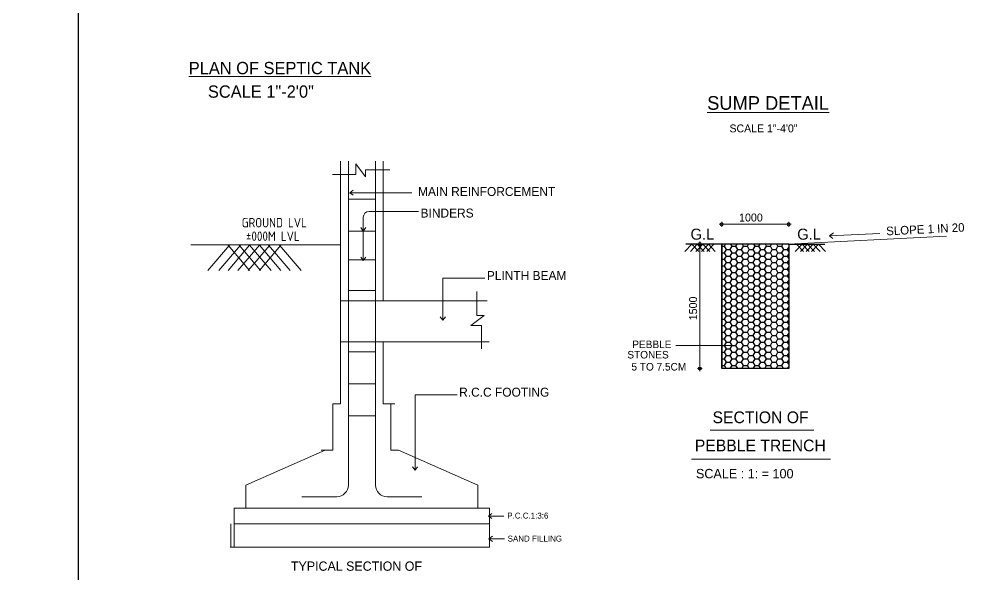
# Model space of a CAD drawing. Header units: metres. Extents: x -892 to 936, y 804 to 869.
# Drawn here: x 894.15 to 917.61, y 821.3 to 835.06 of the extents above; entities that cross this region are included whole.
import ezdxf
from ezdxf.enums import TextEntityAlignment as Align

# ---------------------------------------------------------------- set-up
doc = ezdxf.new("R2010")
doc.units = ezdxf.units.M
doc.header["$MEASUREMENT"] = 0
doc.header["$PDMODE"] = 2
doc.header["$PDSIZE"] = 50
doc.linetypes.add('DASHED', pattern=[19.05, 12.7, -6.35])
doc.linetypes.add('DOT2', pattern=[3.175, 0, -3.175])
doc.layers.get('0').update_dxf_attribs({"lineweight": 0})
doc.layers.get('Defpoints').update_dxf_attribs({"lineweight": 0})
for name, color, linetype in [('BLK_1_FLOOR', 63, 'Continuous'), ('HATCH', 15, 'Continuous'), ('RWH', 4, 'Continuous'), ('WIN', 252, 'Continuous')]:
    doc.layers.add(name, color=color, linetype=linetype)
for name, color, linetype, lineweight in [('DIM', 3, 'Continuous', 0), ('TEXT', 7, 'Continuous', 0), ('TEXT1', 7, 'Continuous', 0), ('TITLE', 222, 'Continuous', 0), ('wall', 7, 'Continuous', 0)]:
    doc.layers.add(name, color=color, linetype=linetype, lineweight=lineweight)
doc.styles.add('dim', font='dim')
doc.styles.add('dm', font='dm')
doc.styles.add('format1', font='format1')
doc.styles.add('t', font='t')
doc.styles.add('t1', font='t1')
doc.styles.add('uatext', font='uatext')

# ---------------------------------------------------------------- blocks, each defined once
blk = doc.blocks.new('*X383')
at = {"color": 0}
for p, q in [((1983.73, 5285.46), (1985.94, 5285.46)), ((1985.94, 5285.46), (1986.87, 5287.08)), ((1987.5, 5282.75), (1985.94, 5285.46)), ((1985.94, 5280.05), (1987.5, 5282.75)), ((1987.5, 5282.75), (1990.62, 5282.75)), ((1992.19, 5280.05), (1990.62, 5282.75)), ((1990.62, 5282.75), (1992.19, 5285.46)), ((1992.19, 5285.46), (1991.25, 5287.08)), ((1992.19, 5285.46), (1995.31, 5285.46)), ((1995.31, 5285.46), (1996.25, 5287.08)), ((1996.87, 5282.75), (1995.31, 5285.46)), ((1995.31, 5280.05), (1996.87, 5282.75)), ((1996.87, 5282.75), (2000, 5282.75)), ((2000, 5282.75), (2001.56, 5285.46)), ((2001.56, 5280.05), (2000, 5282.75)), ((2001.56, 5285.46), (2000.63, 5287.08)), ((2001.56, 5285.46), (2004.69, 5285.46)), ((2004.69, 5285.46), (2005.62, 5287.08)), ((2006.25, 5282.75), (2004.69, 5285.46)), ((2004.69, 5280.05), (2006.25, 5282.75)), ((2006.25, 5282.75), (2009.37, 5282.75)), ((2010.94, 5280.05), (2009.37, 5282.75)), ((2009.37, 5282.75), (2010.94, 5285.46)), ((2010.94, 5285.46), (2010, 5287.08)), ((2010.94, 5285.46), (2014.06, 5285.46)), ((2014.06, 5285.46), (2015, 5287.08)), ((2015.62, 5282.75), (2014.06, 5285.46)), ((2014.06, 5280.05), (2015.62, 5282.75)), ((2015.62, 5282.75), (2018.75, 5282.75)), ((2018.75, 5282.75), (2020.31, 5285.46)), ((2020.31, 5280.05), (2018.75, 5282.75)), ((2020.31, 5285.46), (2019.38, 5287.08)), ((2020.31, 5285.46), (2023.44, 5285.46)), ((2023.44, 5285.46), (2024.37, 5287.08)), ((2025, 5282.75), (2023.44, 5285.46)), ((2023.44, 5280.05), (2025, 5282.75)), ((2025, 5282.75), (2028.12, 5282.75)), ((2029.69, 5280.05), (2028.12, 5282.75)), ((2028.12, 5282.75), (2029.69, 5285.46)), ((2029.69, 5285.46), (2028.75, 5287.08)), ((2029.69, 5285.46), (2032.81, 5285.46)), ((2032.81, 5285.46), (2033.75, 5287.08)), ((2034.37, 5282.75), (2032.81, 5285.46)), ((2032.81, 5280.05), (2034.37, 5282.75)), ((2034.37, 5282.75), (2037.5, 5282.75)), ((2037.5, 5282.75), (2038.46, 5284.41)), ((2038.46, 5281.1), (2037.5, 5282.75)), ((2038.46, 5286.51), (2038.13, 5287.08)), ((1983.73, 5280.05), (1985.94, 5280.05)), ((1983.73, 5274.64), (1985.94, 5274.64)), ((1987.5, 5277.34), (1985.94, 5280.05)), ((1985.94, 5274.64), (1987.5, 5277.34)), ((1987.5, 5271.93), (1985.94, 5274.64)), ((1987.5, 5277.34), (1990.62, 5277.34)), ((1992.19, 5274.64), (1990.62, 5277.34)), ((1990.62, 5277.34), (1992.19, 5280.05)), ((1990.62, 5271.93), (1992.19, 5274.64)), ((1992.19, 5280.05), (1995.31, 5280.05)), ((1992.19, 5274.64), (1995.31, 5274.64)), ((1996.87, 5277.34), (1995.31, 5280.05)), ((1995.31, 5274.64), (1996.87, 5277.34)), ((1996.87, 5271.93), (1995.31, 5274.64)), ((1996.87, 5277.34), (2000, 5277.34)), ((2000, 5277.34), (2001.56, 5280.05)), ((2001.56, 5274.64), (2000, 5277.34)), ((2000, 5271.93), (2001.56, 5274.64)), ((2001.56, 5280.05), (2004.69, 5280.05)), ((2001.56, 5274.64), (2004.69, 5274.64)), ((2006.25, 5277.34), (2004.69, 5280.05)), ((2004.69, 5274.64), (2006.25, 5277.34)), ((2006.25, 5271.93), (2004.69, 5274.64)), ((2006.25, 5277.34), (2009.37, 5277.34)), ((2010.94, 5274.64), (2009.37, 5277.34)), ((2009.37, 5277.34), (2010.94, 5280.05)), ((2009.37, 5271.93), (2010.94, 5274.64)), ((2010.94, 5280.05), (2014.06, 5280.05)), ((2010.94, 5274.64), (2014.06, 5274.64)), ((2015.62, 5277.34), (2014.06, 5280.05)), ((2014.06, 5274.64), (2015.62, 5277.34)), ((2015.62, 5271.93), (2014.06, 5274.64)), ((2015.62, 5277.34), (2018.75, 5277.34)), ((2018.75, 5277.34), (2020.31, 5280.05)), ((2020.31, 5274.64), (2018.75, 5277.34)), ((2018.75, 5271.93), (2020.31, 5274.64)), ((2020.31, 5280.05), (2023.44, 5280.05)), ((2020.31, 5274.64), (2023.44, 5274.64)), ((2025, 5277.34), (2023.44, 5280.05)), ((2023.44, 5274.64), (2025, 5277.34)), ((2025, 5271.93), (2023.44, 5274.64)), ((2025, 5277.34), (2028.12, 5277.34)), ((2029.69, 5274.64), (2028.12, 5277.34)), ((2028.12, 5277.34), (2029.69, 5280.05)), ((2028.12, 5271.93), (2029.69, 5274.64)), ((2029.69, 5280.05), (2032.81, 5280.05)), ((2029.69, 5274.64), (2032.81, 5274.64)), ((2034.37, 5277.34), (2032.81, 5280.05)), ((2032.81, 5274.64), (2034.37, 5277.34)), ((2034.37, 5271.93), (2032.81, 5274.64)), ((2034.37, 5277.34), (2037.5, 5277.34)), ((2037.5, 5277.34), (2038.46, 5279)), ((2038.46, 5275.68), (2037.5, 5277.34)), ((2037.5, 5271.93), (2038.46, 5273.59)), ((1983.73, 5269.22), (1985.94, 5269.22)), ((1985.94, 5269.22), (1987.5, 5271.93)), ((1987.5, 5266.52), (1985.94, 5269.22)), ((1985.94, 5263.81), (1987.5, 5266.52)), ((1987.5, 5271.93), (1990.62, 5271.93)), ((1987.5, 5266.52), (1990.62, 5266.52)), ((1992.19, 5269.22), (1990.62, 5271.93)), ((1992.19, 5263.81), (1990.62, 5266.52)), ((1990.62, 5266.52), (1992.19, 5269.22)), ((1992.19, 5269.22), (1995.31, 5269.22)), ((1995.31, 5269.22), (1996.87, 5271.93)), ((1996.87, 5266.52), (1995.31, 5269.22)), ((1995.31, 5263.81), (1996.87, 5266.52)), ((1996.87, 5271.93), (2000, 5271.93)), ((1996.87, 5266.52), (2000, 5266.52)), ((2001.56, 5269.22), (2000, 5271.93)), ((2000, 5266.52), (2001.56, 5269.22)), ((2001.56, 5263.81), (2000, 5266.52)), ((2001.56, 5269.22), (2004.69, 5269.22)), ((2004.69, 5269.22), (2006.25, 5271.93)), ((2006.25, 5266.52), (2004.69, 5269.22)), ((2004.69, 5263.81), (2006.25, 5266.52)), ((2006.25, 5271.93), (2009.37, 5271.93)), ((2006.25, 5266.52), (2009.37, 5266.52)), ((2010.94, 5269.22), (2009.37, 5271.93)), ((2010.94, 5263.81), (2009.37, 5266.52)), ((2009.37, 5266.52), (2010.94, 5269.22)), ((2010.94, 5269.22), (2014.06, 5269.22)), ((2014.06, 5269.22), (2015.62, 5271.93)), ((2015.62, 5266.52), (2014.06, 5269.22)), ((2014.06, 5263.81), (2015.62, 5266.52)), ((2015.62, 5271.93), (2018.75, 5271.93)), ((2015.62, 5266.52), (2018.75, 5266.52)), ((2020.31, 5269.22), (2018.75, 5271.93)), ((2018.75, 5266.52), (2020.31, 5269.22)), ((2020.31, 5263.81), (2018.75, 5266.52)), ((2020.31, 5269.22), (2023.44, 5269.22)), ((2023.44, 5269.22), (2025, 5271.93)), ((2025, 5266.52), (2023.44, 5269.22)), ((2023.44, 5263.81), (2025, 5266.52)), ((2025, 5271.93), (2028.12, 5271.93)), ((2025, 5266.52), (2028.12, 5266.52)), ((2029.69, 5269.22), (2028.12, 5271.93)), ((2029.69, 5263.81), (2028.12, 5266.52)), ((2028.12, 5266.52), (2029.69, 5269.22)), ((2029.69, 5269.22), (2032.81, 5269.22)), ((2032.81, 5269.22), (2034.37, 5271.93)), ((2034.37, 5266.52), (2032.81, 5269.22)), ((2032.81, 5263.81), (2034.37, 5266.52)), ((2034.37, 5271.93), (2037.5, 5271.93)), ((2034.37, 5266.52), (2037.5, 5266.52)), ((2038.46, 5270.27), (2037.5, 5271.93)), ((2037.5, 5266.52), (2038.46, 5268.18)), ((2038.46, 5264.86), (2037.5, 5266.52)), ((1983.73, 5263.81), (1985.94, 5263.81)), ((1983.73, 5258.4), (1985.94, 5258.4)), ((1987.5, 5261.1), (1985.94, 5263.81)), ((1985.94, 5258.4), (1987.5, 5261.1)), ((1987.5, 5255.69), (1985.94, 5258.4)), ((1987.5, 5261.1), (1990.62, 5261.1)), ((1992.19, 5258.4), (1990.62, 5261.1)), ((1990.62, 5261.1), (1992.19, 5263.81)), ((1990.62, 5255.69), (1992.19, 5258.4)), ((1992.19, 5263.81), (1995.31, 5263.81)), ((1992.19, 5258.4), (1995.31, 5258.4)), ((1996.87, 5261.1), (1995.31, 5263.81)), ((1995.31, 5258.4), (1996.87, 5261.1)), ((1996.87, 5255.69), (1995.31, 5258.4)), ((1996.87, 5261.1), (2000, 5261.1)), ((2000, 5261.1), (2001.56, 5263.81)), ((2001.56, 5258.4), (2000, 5261.1)), ((2000, 5255.69), (2001.56, 5258.4)), ((2001.56, 5263.81), (2004.69, 5263.81)), ((2001.56, 5258.4), (2004.69, 5258.4)), ((2006.25, 5261.1), (2004.69, 5263.81)), ((2004.69, 5258.4), (2006.25, 5261.1)), ((2006.25, 5255.69), (2004.69, 5258.4)), ((2006.25, 5261.1), (2009.37, 5261.1)), ((2010.94, 5258.4), (2009.37, 5261.1)), ((2009.37, 5261.1), (2010.94, 5263.81)), ((2009.37, 5255.69), (2010.94, 5258.4)), ((2010.94, 5263.81), (2014.06, 5263.81)), ((2010.94, 5258.4), (2014.06, 5258.4)), ((2015.62, 5261.1), (2014.06, 5263.81)), ((2014.06, 5258.4), (2015.62, 5261.1)), ((2015.62, 5255.69), (2014.06, 5258.4)), ((2015.62, 5261.1), (2018.75, 5261.1)), ((2018.75, 5261.1), (2020.31, 5263.81)), ((2020.31, 5258.4), (2018.75, 5261.1)), ((2018.75, 5255.69), (2020.31, 5258.4)), ((2020.31, 5263.81), (2023.44, 5263.81)), ((2020.31, 5258.4), (2023.44, 5258.4)), ((2025, 5261.1), (2023.44, 5263.81)), ((2023.44, 5258.4), (2025, 5261.1)), ((2025, 5255.69), (2023.44, 5258.4)), ((2025, 5261.1), (2028.12, 5261.1)), ((2029.69, 5258.4), (2028.12, 5261.1)), ((2028.12, 5261.1), (2029.69, 5263.81)), ((2028.12, 5255.69), (2029.69, 5258.4)), ((2029.69, 5263.81), (2032.81, 5263.81)), ((2029.69, 5258.4), (2032.81, 5258.4)), ((2034.37, 5261.1), (2032.81, 5263.81)), ((2032.81, 5258.4), (2034.37, 5261.1)), ((2034.37, 5255.69), (2032.81, 5258.4)), ((2034.37, 5261.1), (2037.5, 5261.1)), ((2037.5, 5261.1), (2038.46, 5262.76)), ((2038.46, 5259.45), (2037.5, 5261.1)), ((1983.73, 5252.99), (1985.94, 5252.99)), ((1985.94, 5252.99), (1987.5, 5255.69)), ((1987.5, 5250.28), (1985.94, 5252.99)), ((1987.5, 5255.69), (1990.62, 5255.69)), ((1992.19, 5252.99), (1990.62, 5255.69)), ((1990.62, 5250.28), (1992.19, 5252.99)), ((1992.19, 5252.99), (1995.31, 5252.99)), ((1995.31, 5252.99), (1996.87, 5255.69)), ((1996.87, 5250.28), (1995.31, 5252.99)), ((1996.87, 5255.69), (2000, 5255.69)), ((2001.56, 5252.99), (2000, 5255.69)), ((2000, 5250.28), (2001.56, 5252.99)), ((2001.56, 5252.99), (2004.69, 5252.99)), ((2004.69, 5252.99), (2006.25, 5255.69)), ((2006.25, 5250.28), (2004.69, 5252.99)), ((2006.25, 5255.69), (2009.37, 5255.69)), ((2010.94, 5252.99), (2009.37, 5255.69)), ((2009.37, 5250.28), (2010.94, 5252.99)), ((2010.94, 5252.99), (2014.06, 5252.99)), ((2014.06, 5252.99), (2015.62, 5255.69)), ((2015.62, 5250.28), (2014.06, 5252.99)), ((2015.62, 5255.69), (2018.75, 5255.69)), ((2020.31, 5252.99), (2018.75, 5255.69)), ((2018.75, 5250.28), (2020.31, 5252.99)), ((2020.31, 5252.99), (2023.44, 5252.99)), ((2023.44, 5252.99), (2025, 5255.69)), ((2025, 5250.28), (2023.44, 5252.99)), ((2025, 5255.69), (2028.12, 5255.69)), ((2029.69, 5252.99), (2028.12, 5255.69)), ((2028.12, 5250.28), (2029.69, 5252.99)), ((2029.69, 5252.99), (2032.81, 5252.99)), ((2032.81, 5252.99), (2034.37, 5255.69)), ((2034.37, 5250.28), (2032.81, 5252.99)), ((2034.37, 5255.69), (2037.5, 5255.69)), ((2037.5, 5255.69), (2038.46, 5257.35)), ((2038.46, 5254.03), (2037.5, 5255.69)), ((2037.5, 5250.28), (2038.46, 5251.94)), ((1983.73, 5247.57), (1985.94, 5247.57)), ((1985.94, 5247.57), (1987.5, 5250.28)), ((1987.5, 5244.87), (1985.94, 5247.57)), ((1985.94, 5242.16), (1987.5, 5244.87)), ((1987.5, 5250.28), (1990.62, 5250.28)), ((1987.5, 5244.87), (1990.62, 5244.87)), ((1992.19, 5247.57), (1990.62, 5250.28)), ((1992.19, 5242.16), (1990.62, 5244.87)), ((1990.62, 5244.87), (1992.19, 5247.57)), ((1992.19, 5247.57), (1995.31, 5247.57)), ((1995.31, 5247.57), (1996.87, 5250.28)), ((1996.87, 5244.87), (1995.31, 5247.57)), ((1995.31, 5242.16), (1996.87, 5244.87)), ((1996.87, 5250.28), (2000, 5250.28)), ((1996.87, 5244.87), (2000, 5244.87)), ((2001.56, 5247.57), (2000, 5250.28)), ((2000, 5244.87), (2001.56, 5247.57)), ((2001.56, 5242.16), (2000, 5244.87)), ((2001.56, 5247.57), (2004.69, 5247.57)), ((2004.69, 5247.57), (2006.25, 5250.28)), ((2006.25, 5244.87), (2004.69, 5247.57)), ((2004.69, 5242.16), (2006.25, 5244.87)), ((2006.25, 5250.28), (2009.37, 5250.28)), ((2006.25, 5244.87), (2009.37, 5244.87)), ((2010.94, 5247.57), (2009.37, 5250.28)), ((2010.94, 5242.16), (2009.37, 5244.87)), ((2009.37, 5244.87), (2010.94, 5247.57)), ((2010.94, 5247.57), (2014.06, 5247.57)), ((2014.06, 5247.57), (2015.62, 5250.28)), ((2015.62, 5244.87), (2014.06, 5247.57)), ((2014.06, 5242.16), (2015.62, 5244.87)), ((2015.62, 5250.28), (2018.75, 5250.28)), ((2015.62, 5244.87), (2018.75, 5244.87)), ((2020.31, 5247.57), (2018.75, 5250.28)), ((2018.75, 5244.87), (2020.31, 5247.57)), ((2020.31, 5242.16), (2018.75, 5244.87)), ((2020.31, 5247.57), (2023.44, 5247.57)), ((2023.44, 5247.57), (2025, 5250.28)), ((2025, 5244.87), (2023.44, 5247.57)), ((2023.44, 5242.16), (2025, 5244.87)), ((2025, 5250.28), (2028.12, 5250.28)), ((2025, 5244.87), (2028.12, 5244.87)), ((2029.69, 5247.57), (2028.12, 5250.28)), ((2029.69, 5242.16), (2028.12, 5244.87)), ((2028.12, 5244.87), (2029.69, 5247.57)), ((2029.69, 5247.57), (2032.81, 5247.57)), ((2032.81, 5247.57), (2034.37, 5250.28)), ((2034.37, 5244.87), (2032.81, 5247.57)), ((2032.81, 5242.16), (2034.37, 5244.87)), ((2034.37, 5250.28), (2037.5, 5250.28)), ((2034.37, 5244.87), (2037.5, 5244.87)), ((2038.46, 5248.62), (2037.5, 5250.28)), ((2037.5, 5244.87), (2038.46, 5246.52)), ((2038.46, 5243.21), (2037.5, 5244.87)), ((1983.73, 5242.16), (1985.94, 5242.16)), ((1983.73, 5236.75), (1985.94, 5236.75)), ((1987.5, 5239.45), (1985.94, 5242.16)), ((1985.94, 5236.75), (1987.5, 5239.45)), ((1987.5, 5234.04), (1985.94, 5236.75)), ((1987.5, 5239.45), (1990.62, 5239.45)), ((1992.19, 5236.75), (1990.62, 5239.45)), ((1990.62, 5239.45), (1992.19, 5242.16)), ((1990.62, 5234.04), (1992.19, 5236.75)), ((1992.19, 5242.16), (1995.31, 5242.16)), ((1992.19, 5236.75), (1995.31, 5236.75)), ((1996.87, 5239.45), (1995.31, 5242.16)), ((1995.31, 5236.75), (1996.87, 5239.45)), ((1996.87, 5234.04), (1995.31, 5236.75)), ((1996.87, 5239.45), (2000, 5239.45)), ((2000, 5239.45), (2001.56, 5242.16)), ((2001.56, 5236.75), (2000, 5239.45)), ((2000, 5234.04), (2001.56, 5236.75)), ((2001.56, 5242.16), (2004.69, 5242.16)), ((2001.56, 5236.75), (2004.69, 5236.75)), ((2006.25, 5239.45), (2004.69, 5242.16)), ((2004.69, 5236.75), (2006.25, 5239.45)), ((2006.25, 5234.04), (2004.69, 5236.75)), ((2006.25, 5239.45), (2009.37, 5239.45)), ((2010.94, 5236.75), (2009.37, 5239.45)), ((2009.37, 5239.45), (2010.94, 5242.16)), ((2009.37, 5234.04), (2010.94, 5236.75)), ((2010.94, 5242.16), (2014.06, 5242.16)), ((2010.94, 5236.75), (2014.06, 5236.75)), ((2015.62, 5239.45), (2014.06, 5242.16)), ((2014.06, 5236.75), (2015.62, 5239.45)), ((2015.62, 5234.04), (2014.06, 5236.75)), ((2015.62, 5239.45), (2018.75, 5239.45)), ((2018.75, 5239.45), (2020.31, 5242.16)), ((2020.31, 5236.75), (2018.75, 5239.45)), ((2018.75, 5234.04), (2020.31, 5236.75)), ((2020.31, 5242.16), (2023.44, 5242.16)), ((2020.31, 5236.75), (2023.44, 5236.75)), ((2025, 5239.45), (2023.44, 5242.16)), ((2023.44, 5236.75), (2025, 5239.45)), ((2025, 5234.04), (2023.44, 5236.75)), ((2025, 5239.45), (2028.12, 5239.45)), ((2029.69, 5236.75), (2028.12, 5239.45)), ((2028.12, 5239.45), (2029.69, 5242.16)), ((2028.12, 5234.04), (2029.69, 5236.75)), ((2029.69, 5242.16), (2032.81, 5242.16)), ((2029.69, 5236.75), (2032.81, 5236.75)), ((2034.37, 5239.45), (2032.81, 5242.16)), ((2032.81, 5236.75), (2034.37, 5239.45)), ((2034.37, 5234.04), (2032.81, 5236.75)), ((2034.37, 5239.45), (2037.5, 5239.45)), ((2037.5, 5239.45), (2038.46, 5241.11)), ((2038.46, 5237.8), (2037.5, 5239.45)), ((2037.5, 5234.04), (2038.46, 5235.7)), ((1983.73, 5231.33), (1985.94, 5231.33)), ((1985.94, 5231.33), (1987.5, 5234.04)), ((1987.5, 5228.63), (1985.94, 5231.33)), ((1985.94, 5225.92), (1987.5, 5228.63)), ((1987.5, 5234.04), (1990.62, 5234.04)), ((1987.5, 5228.63), (1990.62, 5228.63)), ((1992.19, 5231.33), (1990.62, 5234.04)), ((1992.19, 5225.92), (1990.62, 5228.63)), ((1990.62, 5228.63), (1992.19, 5231.33)), ((1992.19, 5231.33), (1995.31, 5231.33)), ((1995.31, 5231.33), (1996.87, 5234.04)), ((1996.87, 5228.63), (1995.31, 5231.33)), ((1995.31, 5225.92), (1996.87, 5228.63)), ((1996.87, 5234.04), (2000, 5234.04)), ((1996.87, 5228.63), (2000, 5228.63)), ((2001.56, 5231.33), (2000, 5234.04)), ((2000, 5228.63), (2001.56, 5231.33)), ((2001.56, 5225.92), (2000, 5228.63)), ((2001.56, 5231.33), (2004.69, 5231.33)), ((2004.69, 5231.33), (2006.25, 5234.04)), ((2006.25, 5228.63), (2004.69, 5231.33)), ((2004.69, 5225.92), (2006.25, 5228.63)), ((2006.25, 5234.04), (2009.37, 5234.04)), ((2006.25, 5228.63), (2009.37, 5228.63)), ((2010.94, 5231.33), (2009.37, 5234.04)), ((2010.94, 5225.92), (2009.37, 5228.63)), ((2009.37, 5228.63), (2010.94, 5231.33)), ((2010.94, 5231.33), (2014.06, 5231.33)), ((2014.06, 5231.33), (2015.62, 5234.04)), ((2015.62, 5228.63), (2014.06, 5231.33)), ((2014.06, 5225.92), (2015.62, 5228.63)), ((2015.62, 5234.04), (2018.75, 5234.04)), ((2015.62, 5228.63), (2018.75, 5228.63)), ((2020.31, 5231.33), (2018.75, 5234.04)), ((2018.75, 5228.63), (2020.31, 5231.33)), ((2020.31, 5225.92), (2018.75, 5228.63)), ((2020.31, 5231.33), (2023.44, 5231.33)), ((2023.44, 5231.33), (2025, 5234.04)), ((2025, 5228.63), (2023.44, 5231.33)), ((2023.44, 5225.92), (2025, 5228.63)), ((2025, 5234.04), (2028.12, 5234.04)), ((2025, 5228.63), (2028.12, 5228.63)), ((2029.69, 5231.33), (2028.12, 5234.04)), ((2029.69, 5225.92), (2028.12, 5228.63)), ((2028.12, 5228.63), (2029.69, 5231.33)), ((2029.69, 5231.33), (2032.81, 5231.33)), ((2032.81, 5231.33), (2034.37, 5234.04)), ((2034.37, 5228.63), (2032.81, 5231.33)), ((2032.81, 5225.92), (2034.37, 5228.63)), ((2034.37, 5234.04), (2037.5, 5234.04)), ((2034.37, 5228.63), (2037.5, 5228.63)), ((2038.46, 5232.38), (2037.5, 5234.04)), ((2037.5, 5228.63), (2038.46, 5230.29)), ((2038.46, 5226.97), (2037.5, 5228.63)), ((1983.73, 5225.92), (1985.94, 5225.92)), ((1983.73, 5220.51), (1985.94, 5220.51)), ((1987.5, 5223.22), (1985.94, 5225.92)), ((1985.94, 5220.51), (1987.5, 5223.22)), ((1987.5, 5217.8), (1985.94, 5220.51)), ((1987.5, 5223.22), (1990.62, 5223.22)), ((1992.19, 5220.51), (1990.62, 5223.22)), ((1990.62, 5223.22), (1992.19, 5225.92)), ((1990.62, 5217.8), (1992.19, 5220.51)), ((1992.19, 5225.92), (1995.31, 5225.92)), ((1992.19, 5220.51), (1995.31, 5220.51)), ((1996.87, 5223.22), (1995.31, 5225.92)), ((1995.31, 5220.51), (1996.87, 5223.22)), ((1996.87, 5217.8), (1995.31, 5220.51)), ((1996.87, 5223.22), (2000, 5223.22)), ((2000, 5223.22), (2001.56, 5225.92)), ((2001.56, 5220.51), (2000, 5223.22)), ((2000, 5217.8), (2001.56, 5220.51)), ((2001.56, 5225.92), (2004.69, 5225.92)), ((2001.56, 5220.51), (2004.69, 5220.51)), ((2006.25, 5223.22), (2004.69, 5225.92)), ((2004.69, 5220.51), (2006.25, 5223.22)), ((2006.25, 5217.8), (2004.69, 5220.51)), ((2006.25, 5223.22), (2009.37, 5223.22)), ((2010.94, 5220.51), (2009.37, 5223.22)), ((2009.37, 5223.22), (2010.94, 5225.92)), ((2009.37, 5217.8), (2010.94, 5220.51)), ((2010.94, 5225.92), (2014.06, 5225.92)), ((2010.94, 5220.51), (2014.06, 5220.51)), ((2015.62, 5223.22), (2014.06, 5225.92)), ((2014.06, 5220.51), (2015.62, 5223.22)), ((2015.62, 5217.8), (2014.06, 5220.51)), ((2015.62, 5223.22), (2018.75, 5223.22)), ((2018.75, 5223.22), (2020.31, 5225.92)), ((2020.31, 5220.51), (2018.75, 5223.22)), ((2018.75, 5217.8), (2020.31, 5220.51)), ((2020.31, 5225.92), (2023.44, 5225.92)), ((2020.31, 5220.51), (2023.44, 5220.51)), ((2025, 5223.22), (2023.44, 5225.92)), ((2023.44, 5220.51), (2025, 5223.22)), ((2025, 5217.8), (2023.44, 5220.51)), ((2025, 5223.22), (2028.12, 5223.22)), ((2029.69, 5220.51), (2028.12, 5223.22)), ((2028.12, 5223.22), (2029.69, 5225.92)), ((2028.12, 5217.8), (2029.69, 5220.51)), ((2029.69, 5225.92), (2032.81, 5225.92)), ((2029.69, 5220.51), (2032.81, 5220.51)), ((2034.37, 5223.22), (2032.81, 5225.92)), ((2032.81, 5220.51), (2034.37, 5223.22)), ((2034.37, 5217.8), (2032.81, 5220.51)), ((2034.37, 5223.22), (2037.5, 5223.22)), ((2037.5, 5223.22), (2038.46, 5224.87)), ((2038.46, 5221.56), (2037.5, 5223.22)), ((2037.5, 5217.8), (2038.46, 5219.46)), ((1983.73, 5215.1), (1985.94, 5215.1)), ((1985.94, 5215.1), (1987.5, 5217.8)), ((1987.5, 5212.39), (1985.94, 5215.1)), ((1985.94, 5209.68), (1987.5, 5212.39)), ((1987.5, 5217.8), (1990.62, 5217.8)), ((1987.5, 5212.39), (1990.62, 5212.39)), ((1992.19, 5215.1), (1990.62, 5217.8)), ((1992.19, 5209.68), (1990.62, 5212.39)), ((1990.62, 5212.39), (1992.19, 5215.1)), ((1992.19, 5215.1), (1995.31, 5215.1)), ((1995.31, 5215.1), (1996.87, 5217.8)), ((1996.87, 5212.39), (1995.31, 5215.1)), ((1995.31, 5209.68), (1996.87, 5212.39)), ((1996.87, 5217.8), (2000, 5217.8)), ((1996.87, 5212.39), (2000, 5212.39)), ((2001.56, 5215.1), (2000, 5217.8)), ((2000, 5212.39), (2001.56, 5215.1)), ((2001.56, 5209.68), (2000, 5212.39)), ((2001.56, 5215.1), (2004.69, 5215.1)), ((2004.69, 5215.1), (2006.25, 5217.8)), ((2006.25, 5212.39), (2004.69, 5215.1)), ((2004.69, 5209.68), (2006.25, 5212.39)), ((2006.25, 5217.8), (2009.37, 5217.8)), ((2006.25, 5212.39), (2009.37, 5212.39)), ((2010.94, 5215.1), (2009.37, 5217.8)), ((2010.94, 5209.68), (2009.37, 5212.39)), ((2009.37, 5212.39), (2010.94, 5215.1)), ((2010.94, 5215.1), (2014.06, 5215.1)), ((2014.06, 5215.1), (2015.62, 5217.8)), ((2015.62, 5212.39), (2014.06, 5215.1)), ((2014.06, 5209.68), (2015.62, 5212.39)), ((2015.62, 5217.8), (2018.75, 5217.8)), ((2015.62, 5212.39), (2018.75, 5212.39)), ((2020.31, 5215.1), (2018.75, 5217.8)), ((2018.75, 5212.39), (2020.31, 5215.1)), ((2020.31, 5209.68), (2018.75, 5212.39)), ((2020.31, 5215.1), (2023.44, 5215.1)), ((2023.44, 5215.1), (2025, 5217.8)), ((2025, 5212.39), (2023.44, 5215.1)), ((2023.44, 5209.68), (2025, 5212.39)), ((2025, 5217.8), (2028.12, 5217.8)), ((2025, 5212.39), (2028.12, 5212.39)), ((2029.69, 5215.1), (2028.12, 5217.8)), ((2029.69, 5209.68), (2028.12, 5212.39)), ((2028.12, 5212.39), (2029.69, 5215.1)), ((2029.69, 5215.1), (2032.81, 5215.1)), ((2032.81, 5215.1), (2034.37, 5217.8)), ((2034.37, 5212.39), (2032.81, 5215.1)), ((2032.81, 5209.68), (2034.37, 5212.39)), ((2034.37, 5217.8), (2037.5, 5217.8)), ((2034.37, 5212.39), (2037.5, 5212.39)), ((2038.46, 5216.14), (2037.5, 5217.8)), ((2037.5, 5212.39), (2038.46, 5214.05)), ((2038.46, 5210.73), (2037.5, 5212.39)), ((1983.73, 5209.68), (1985.94, 5209.68)), ((1983.73, 5204.27), (1985.94, 5204.27)), ((1987.5, 5206.98), (1985.94, 5209.68)), ((1985.94, 5204.27), (1987.5, 5206.98)), ((1987.5, 5201.57), (1985.94, 5204.27)), ((1987.5, 5206.98), (1990.62, 5206.98)), ((1992.19, 5204.27), (1990.62, 5206.98)), ((1990.62, 5206.98), (1992.19, 5209.68)), ((1990.62, 5201.57), (1992.19, 5204.27)), ((1992.19, 5209.68), (1995.31, 5209.68)), ((1992.19, 5204.27), (1995.31, 5204.27)), ((1996.87, 5206.98), (1995.31, 5209.68)), ((1995.31, 5204.27), (1996.87, 5206.98)), ((1996.87, 5201.57), (1995.31, 5204.27)), ((1996.87, 5206.98), (2000, 5206.98)), ((2000, 5206.98), (2001.56, 5209.68)), ((2001.56, 5204.27), (2000, 5206.98)), ((2000, 5201.57), (2001.56, 5204.27)), ((2001.56, 5209.68), (2004.69, 5209.68)), ((2001.56, 5204.27), (2004.69, 5204.27)), ((2006.25, 5206.98), (2004.69, 5209.68)), ((2004.69, 5204.27), (2006.25, 5206.98)), ((2006.25, 5201.57), (2004.69, 5204.27)), ((2006.25, 5206.98), (2009.37, 5206.98)), ((2010.94, 5204.27), (2009.37, 5206.98)), ((2009.37, 5206.98), (2010.94, 5209.68)), ((2009.37, 5201.57), (2010.94, 5204.27)), ((2010.94, 5209.68), (2014.06, 5209.68)), ((2010.94, 5204.27), (2014.06, 5204.27)), ((2015.62, 5206.98), (2014.06, 5209.68)), ((2014.06, 5204.27), (2015.62, 5206.98)), ((2015.62, 5201.57), (2014.06, 5204.27)), ((2015.62, 5206.98), (2018.75, 5206.98)), ((2018.75, 5206.98), (2020.31, 5209.68)), ((2020.31, 5204.27), (2018.75, 5206.98)), ((2018.75, 5201.57), (2020.31, 5204.27)), ((2020.31, 5209.68), (2023.44, 5209.68)), ((2020.31, 5204.27), (2023.44, 5204.27)), ((2025, 5206.98), (2023.44, 5209.68)), ((2023.44, 5204.27), (2025, 5206.98)), ((2025, 5201.57), (2023.44, 5204.27)), ((2025, 5206.98), (2028.12, 5206.98)), ((2029.69, 5204.27), (2028.12, 5206.98)), ((2028.12, 5206.98), (2029.69, 5209.68)), ((2028.12, 5201.57), (2029.69, 5204.27)), ((2029.69, 5209.68), (2032.81, 5209.68)), ((2029.69, 5204.27), (2032.81, 5204.27)), ((2034.37, 5206.98), (2032.81, 5209.68)), ((2032.81, 5204.27), (2034.37, 5206.98)), ((2034.37, 5201.57), (2032.81, 5204.27)), ((2034.37, 5206.98), (2037.5, 5206.98)), ((2037.5, 5206.98), (2038.46, 5208.64)), ((2038.46, 5205.32), (2037.5, 5206.98)), ((1983.73, 5198.86), (1985.94, 5198.86)), ((1985.94, 5198.86), (1987.5, 5201.57)), ((1987.5, 5196.15), (1985.94, 5198.86)), ((1987.5, 5201.57), (1990.62, 5201.57)), ((1992.19, 5198.86), (1990.62, 5201.57)), ((1990.62, 5196.15), (1992.19, 5198.86)), ((1992.19, 5198.86), (1995.31, 5198.86)), ((1995.31, 5198.86), (1996.87, 5201.57)), ((1996.87, 5196.15), (1995.31, 5198.86)), ((1996.87, 5201.57), (2000, 5201.57)), ((2001.56, 5198.86), (2000, 5201.57)), ((2000, 5196.15), (2001.56, 5198.86)), ((2001.56, 5198.86), (2004.69, 5198.86)), ((2004.69, 5198.86), (2006.25, 5201.57)), ((2006.25, 5196.15), (2004.69, 5198.86)), ((2006.25, 5201.57), (2009.37, 5201.57)), ((2010.94, 5198.86), (2009.37, 5201.57)), ((2009.37, 5196.15), (2010.94, 5198.86)), ((2010.94, 5198.86), (2014.06, 5198.86)), ((2014.06, 5198.86), (2015.62, 5201.57)), ((2015.62, 5196.15), (2014.06, 5198.86)), ((2015.62, 5201.57), (2018.75, 5201.57)), ((2020.31, 5198.86), (2018.75, 5201.57)), ((2018.75, 5196.15), (2020.31, 5198.86)), ((2020.31, 5198.86), (2023.44, 5198.86)), ((2023.44, 5198.86), (2025, 5201.57)), ((2025, 5196.15), (2023.44, 5198.86)), ((2025, 5201.57), (2028.12, 5201.57)), ((2029.69, 5198.86), (2028.12, 5201.57)), ((2028.12, 5196.15), (2029.69, 5198.86)), ((2029.69, 5198.86), (2032.81, 5198.86)), ((2032.81, 5198.86), (2034.37, 5201.57)), ((2034.37, 5196.15), (2032.81, 5198.86)), ((2034.37, 5201.57), (2037.5, 5201.57)), ((2037.5, 5201.57), (2038.46, 5203.22)), ((2038.46, 5199.91), (2037.5, 5201.57)), ((2037.5, 5196.15), (2038.46, 5197.81)), ((1983.73, 5193.45), (1985.94, 5193.45)), ((1985.94, 5193.45), (1987.5, 5196.15)), ((1987.5, 5190.74), (1985.94, 5193.45)), ((1985.94, 5188.03), (1987.5, 5190.74)), ((1987.5, 5196.15), (1990.62, 5196.15)), ((1987.5, 5190.74), (1990.62, 5190.74)), ((1992.19, 5193.45), (1990.62, 5196.15)), ((1992.19, 5188.03), (1990.62, 5190.74)), ((1990.62, 5190.74), (1992.19, 5193.45)), ((1992.19, 5193.45), (1995.31, 5193.45)), ((1995.31, 5193.45), (1996.87, 5196.15)), ((1996.87, 5190.74), (1995.31, 5193.45)), ((1995.31, 5188.03), (1996.87, 5190.74)), ((1996.87, 5196.15), (2000, 5196.15)), ((1996.87, 5190.74), (2000, 5190.74)), ((2001.56, 5193.45), (2000, 5196.15)), ((2000, 5190.74), (2001.56, 5193.45)), ((2001.56, 5188.03), (2000, 5190.74)), ((2001.56, 5193.45), (2004.69, 5193.45)), ((2004.69, 5193.45), (2006.25, 5196.15)), ((2006.25, 5190.74), (2004.69, 5193.45)), ((2004.69, 5188.03), (2006.25, 5190.74)), ((2006.25, 5196.15), (2009.37, 5196.15)), ((2006.25, 5190.74), (2009.37, 5190.74)), ((2010.94, 5193.45), (2009.37, 5196.15)), ((2010.94, 5188.03), (2009.37, 5190.74)), ((2009.37, 5190.74), (2010.94, 5193.45)), ((2010.94, 5193.45), (2014.06, 5193.45)), ((2014.06, 5193.45), (2015.62, 5196.15)), ((2015.62, 5190.74), (2014.06, 5193.45)), ((2014.06, 5188.03), (2015.62, 5190.74)), ((2015.62, 5196.15), (2018.75, 5196.15)), ((2015.62, 5190.74), (2018.75, 5190.74)), ((2020.31, 5193.45), (2018.75, 5196.15)), ((2018.75, 5190.74), (2020.31, 5193.45)), ((2020.31, 5188.03), (2018.75, 5190.74)), ((2020.31, 5193.45), (2023.44, 5193.45)), ((2023.44, 5193.45), (2025, 5196.15)), ((2025, 5190.74), (2023.44, 5193.45)), ((2023.44, 5188.03), (2025, 5190.74)), ((2025, 5196.15), (2028.12, 5196.15)), ((2025, 5190.74), (2028.12, 5190.74)), ((2029.69, 5193.45), (2028.12, 5196.15)), ((2029.69, 5188.03), (2028.12, 5190.74)), ((2028.12, 5190.74), (2029.69, 5193.45)), ((2029.69, 5193.45), (2032.81, 5193.45)), ((2032.81, 5193.45), (2034.37, 5196.15)), ((2034.37, 5190.74), (2032.81, 5193.45)), ((2032.81, 5188.03), (2034.37, 5190.74)), ((2034.37, 5196.15), (2037.5, 5196.15)), ((2034.37, 5190.74), (2037.5, 5190.74)), ((2038.46, 5194.49), (2037.5, 5196.15)), ((2037.5, 5190.74), (2038.46, 5192.4)), ((2038.46, 5189.08), (2037.5, 5190.74)), ((1983.73, 5188.03), (1985.94, 5188.03)), ((1987.43, 5185.45), (1985.94, 5188.03)), ((1990.7, 5185.45), (1992.19, 5188.03)), ((1992.19, 5188.03), (1995.31, 5188.03)), ((1996.8, 5185.45), (1995.31, 5188.03)), ((2000.07, 5185.45), (2001.56, 5188.03)), ((2001.56, 5188.03), (2004.69, 5188.03)), ((2006.18, 5185.45), (2004.69, 5188.03)), ((2009.45, 5185.45), (2010.94, 5188.03)), ((2010.94, 5188.03), (2014.06, 5188.03)), ((2015.55, 5185.45), (2014.06, 5188.03)), ((2018.82, 5185.45), (2020.31, 5188.03)), ((2020.31, 5188.03), (2023.44, 5188.03)), ((2024.93, 5185.45), (2023.44, 5188.03)), ((2028.2, 5185.45), (2029.69, 5188.03)), ((2029.69, 5188.03), (2032.81, 5188.03)), ((2034.3, 5185.45), (2032.81, 5188.03)), ((2037.57, 5185.45), (2038.46, 5186.99))]:
    blk.add_line(p, q, dxfattribs=at)
blk = doc.blocks.new('CD')
at = {"layer": 'DIM'}
for q in [(-2, 0), (0, 2), (2, 0), (0, -2)]:
    blk.add_line((0, 0), q, dxfattribs=at)
blk.add_circle((0, 0), 1.25, dxfattribs=at)

msp = doc.modelspace()

# ---------------------------------------------------------------- hatches: boundary and pattern name
at = {"layer": 'HATCH'}
h = msp.add_hatch(dxfattribs=at)
h.set_pattern_fill('AR-CONC', color=256, scale=0.072017, style=0)
h.set_pattern_definition([])
h.paths.add_polyline_path([(899.496, 822.926), (899.496, 822.542), (905.833, 822.542), (905.833, 822.712), (905.803, 822.733), (905.833, 822.754), (905.833, 822.926)], flags=0)
h.paths.add_polyline_path([(899.948, 822.379), (899.948, 823.09), (900.205, 823.09), (900.205, 822.379)], flags=0)

# ---------------------------------------------------------------- linework, layer by layer
at = {"color": 8, "linetype": 'ByBlock'}
for p, q in [((911.624, 829.97), (913.226, 829.97)), ((911.05, 826.421), (911.05, 829.448))]:
    msp.add_line(p, q, dxfattribs=at)
at = {"layer": 'BLK_1_FLOOR', "linetype": 'ByBlock'}
msp.add_lwpolyline([(883.732, 811.532), (895.627, 811.532), (895.627, 844.531), (883.732, 844.531)], close=True, dxfattribs=at)
at = {"layer": 'Defpoints', "color": 0, "linetype": 'ByBlock'}
for p in [(913.256, 829.97), (911.05, 829.479), (911.594, 829.479), (911.594, 829.479), (913.256, 829.479), (911.594, 826.391)]:
    msp.add_point(p, dxfattribs=at)
at = {"layer": 'DIM'}
for p, q in [((902.755, 831.142), (902.512, 831.466)), ((902.512, 831.466), (902.512, 831.207)), ((902.512, 831.207), (901.93, 831.207)), ((903.354, 831.321), (902.755, 831.321)), ((902.755, 831.321), (902.755, 831.142)), ((902.362, 830.752), (902.451, 830.815)), ((902.362, 830.752), (902.451, 830.689)), ((902.362, 830.752), (903.902, 830.752)), ((902.328, 830.591), (903, 830.591)), ((902.841, 830.286), (904.068, 830.286)), ((902.697, 830.142), (902.697, 829.069)), ((902.328, 829.801), (903, 829.801)), ((902.697, 829.801), (902.634, 829.888)), ((902.697, 829.801), (902.761, 829.888)), ((899.374, 829.452), (898.84, 828.827)), ((899.649, 829.452), (899.115, 828.827)), ((899.342, 829.452), (899.876, 828.827)), ((899.876, 829.452), (899.342, 828.827)), ((900.119, 829.452), (899.584, 828.827)), ((899.617, 829.452), (900.151, 828.827)), ((900.378, 829.452), (899.843, 828.827)), ((899.876, 829.452), (900.41, 828.827)), ((900.119, 829.452), (900.653, 828.827)), ((900.653, 829.452), (900.119, 828.827)), ((900.345, 829.452), (900.88, 828.827)), ((900.621, 829.452), (901.155, 828.827)), ((902.328, 829.087), (903, 829.087)), ((902.697, 829.069), (902.634, 829.156)), ((902.697, 829.069), (902.761, 829.156)), ((905.713, 828.631), (904.671, 828.631)), ((904.671, 828.631), (904.671, 827.59)), ((902.328, 828.324), (903, 828.324)), ((903, 828.074), (905.772, 828.074)), ((905.517, 828.305), (905.517, 827.706)), ((904.671, 827.59), (904.608, 827.676)), ((904.671, 827.59), (904.735, 827.676)), ((905.695, 827.706), (905.371, 827.463)), ((905.517, 827.706), (905.695, 827.706)), ((905.371, 827.463), (905.63, 827.463)), ((905.63, 827.463), (905.63, 826.881)), ((903, 827.055), (905.82, 827.055)), ((910.458, 826.966), (911.897, 826.966)), ((902.328, 826.803), (903, 826.803)), ((902.328, 826.01), (903, 826.01)), ((903.984, 825.739), (903.984, 823.87)), ((905.026, 825.739), (903.984, 825.739)), ((902.328, 825.218), (903, 825.218)), ((903.984, 823.87), (903.92, 823.957)), ((903.984, 823.87), (904.047, 823.957)), ((905.803, 822.733), (905.892, 822.796)), ((905.803, 822.733), (906.185, 822.733)), ((905.803, 822.733), (905.892, 822.67)), ((905.811, 822.17), (905.901, 822.234)), ((905.811, 822.17), (905.901, 822.107)), ((905.811, 822.17), (906.204, 822.17))]:
    msp.add_line(p, q, dxfattribs=at)
at = {"layer": 'DIM', "color": 15}
for p, q in [((910.678, 829.296), (910.852, 829.479)), ((910.815, 829.296), (910.988, 829.479)), ((911.025, 829.296), (910.852, 829.479)), ((910.952, 829.296), (911.125, 829.479)), ((911.162, 829.296), (910.988, 829.479)), ((911.088, 829.296), (911.262, 829.479)), ((911.298, 829.296), (911.125, 829.479)), ((911.225, 829.296), (911.398, 829.479)), ((911.435, 829.296), (911.262, 829.479)), ((913.415, 829.296), (913.588, 829.479)), ((913.625, 829.296), (913.452, 829.479)), ((913.552, 829.296), (913.725, 829.479)), ((913.762, 829.296), (913.588, 829.479)), ((913.688, 829.296), (913.862, 829.479)), ((913.898, 829.296), (913.725, 829.479)), ((913.825, 829.296), (913.998, 829.479)), ((914.035, 829.296), (913.862, 829.479)), ((914.172, 829.296), (913.998, 829.479))]:
    msp.add_line(p, q, dxfattribs=at)
at = {"layer": 'DIM', "linetype": 'DASHED'}
for p, q in [((903, 828.074), (902.136, 828.074)), ((903, 827.055), (902.136, 827.055))]:
    msp.add_line(p, q, dxfattribs=at)
at = {"layer": 'DIM', "linetype": 'DOT2'}
for p, q in [((903.384, 825.519), (905.743, 825.519)), ((901.752, 824.367), (899.085, 824.367)), ((899.496, 821.966), (897.198, 821.966))]:
    msp.add_line(p, q, dxfattribs=at)
at = {"layer": 'DIM', "color": 8}
msp.add_line((899.407, 821.966), (899.407, 822.542), dxfattribs=at)
at = {"layer": 'DIM'}
for points in [[(902.328, 831.532), (902.328, 823.502, -0.414214), (902.04, 823.214), (901.176, 823.214)], [(903, 831.532), (903, 823.502, 0.414214), (903.288, 823.214), (904.153, 823.214)]]:
    msp.add_lwpolyline(points, format="xyb", dxfattribs=at)
msp.add_lwpolyline([(902.136, 829.456), (898.421, 829.456)], dxfattribs=at)
msp.add_arc((902.841, 830.142), 0.144, 90, 180, dxfattribs=at)
at = {"layer": 'RWH', "color": 1, "linetype": 'ByBlock'}
msp.add_lwpolyline([(911.594, 829.479), (911.594, 826.391)], dxfattribs=at)
at = {"layer": 'TEXT', "color": 5}
for p, q in [((911.308, 824.863), (913.879, 824.863)), ((910.843, 824.143), (914.296, 824.143))]:
    msp.add_line(p, q, dxfattribs=at)
at = {"layer": 'TEXT1'}
for p, q in [((914.268, 829.683), (914.364, 829.759)), ((915.521, 829.743), (914.268, 829.683)), ((913.246, 829.479), (917.175, 829.675)), ((914.268, 829.683), (914.353, 829.617))]:
    msp.add_line(p, q, dxfattribs=at)
at = {"layer": 'wall'}
for p, q in [((902.136, 825.519), (902.136, 831.532)), ((903.192, 828.074), (903.192, 831.532)), ((903.192, 825.519), (903.192, 827.055)), ((899.784, 822.926), (899.784, 823.502)), ((905.545, 822.926), (905.545, 823.502)), ((905.833, 822.926), (899.496, 822.926)), ((899.496, 821.966), (899.496, 822.926)), ((905.833, 821.966), (905.833, 822.926)), ((905.833, 822.542), (899.496, 822.542)), ((899.496, 821.966), (905.833, 821.966))]:
    msp.add_line(p, q, dxfattribs=at)
for points in [[(902.136, 825.519), (901.944, 825.519), (901.944, 824.367), (901.752, 824.367), (899.784, 823.502)], [(903.192, 825.519), (903.384, 825.519), (903.384, 824.367), (903.576, 824.367), (905.545, 823.502)]]:
    msp.add_lwpolyline(points, dxfattribs=at)
at = {"layer": 'WIN', "color": 1}
for p, q in [((911.594, 829.479), (910.7, 829.479)), ((911.594, 826.391), (911.594, 829.479)), ((913.256, 829.479), (911.594, 829.479)), ((913.256, 829.479), (914.15, 829.479)), ((913.256, 826.391), (911.594, 826.391))]:
    msp.add_line(p, q, dxfattribs=at)
at = {"layer": 'WIN'}
msp.add_line((913.256, 829.479), (913.256, 826.391), dxfattribs=at)

# ---------------------------------------------------------------- block references
at = {"color": 8, "linetype": 'ByBlock'}
for p, xscale, yscale, rotation in [((911.594, 829.97), 0.0303820960678202, 0.0303820960678202, 180), ((911.05, 829.479), 0.0303820960674509, 0.0303820960674509, 90), ((911.05, 826.391), 0.0303820960674509, 0.0303820960674509, 270)]:
    msp.add_blockref('CD', p, dxfattribs=dict(at, xscale=xscale, yscale=yscale, rotation=rotation))
at = {"color": 8, "linetype": 'ByBlock', "xscale": 0.0303820960678202, "yscale": 0.0303820960678202}
msp.add_blockref('CD', (913.256, 829.97), dxfattribs=at)
at = {"layer": 'HATCH', "xscale": 0.0303820960678202, "yscale": 0.0303820960678202}
msp.add_blockref('*X383', (851.324, 668.846), dxfattribs=at)

# ---------------------------------------------------------------- texts
at = {"layer": 'DIM'}
for s, height, style, p in [('SCALE 1"-4\'0"', 0.19544, 't1', (911.787, 832.249)), ('MAIN REINFORCEMENT', 0.22145, 't1', (904.057, 830.671)), ('BINDERS', 0.2215, 't1', (904.12, 830.137)), ('1000', 0.1975, 'dm', (912.025, 830.038)), ('GROUND LVL ', 0.23405, 'dim', (899.683, 829.892)), (' %%P000M LVL', 0.23405, 'dim', (899.659, 829.557)), ('PLINTH BEAM', 0.22145, 't1', (905.765, 828.587)), ('PEBBLE ', 0.1868, 't1', (909.374, 826.898)), (' STONES', 0.1868, 't1', (909.182, 826.642)), ('5 TO 7.5CM', 0.1868, 't1', (909.353, 826.343)), ('R.C.C FOOTING', 0.22145, 't1', (905.078, 825.695)), ('SCALE : 1: = 100', 0.23356, 't1', (910.954, 823.669)), ('P.C.C.1:3:6', 0.14763, 't1', (906.272, 822.671)), ('SAND FILLING', 0.14763, 't1', (906.281, 822.101))]:
    msp.add_text(s, height=height, dxfattribs=dict(at, style=style)).set_placement(p)
at = {"layer": 'DIM', "style": 'dm'}
msp.add_text('SLOPE 1 IN 20', height=0.21267, rotation=2.7992, dxfattribs=at).set_placement((915.681, 829.694))
msp.add_text('1500', height=0.1975, rotation=90, dxfattribs=at).set_placement((910.883, 827.883), align=Align.MIDDLE)
at = {"layer": 'TEXT', "style": 'uatext'}
msp.add_text('%%USUMP DETAIL%%U', height=0.33919, dxfattribs=at).set_placement((911.233, 832.808))
at = {"layer": 'TEXT', "color": 7, "style": 't'}
for p in [(910.82, 829.587), (913.468, 829.587)]:
    msp.add_text('G.L', height=0.2734, dxfattribs=at).set_placement(p)
at = {"layer": 'TEXT', "color": 5, "style": 't'}
for s, height, p in [('SECTION OF', 0.2917, (911.366, 825.037)), ('PEBBLE TRENCH', 0.29167, (910.926, 824.338)), ('TYPICAL SECTION OF', 0.23045, (900.902, 821.377))]:
    msp.add_text(s, height=height, dxfattribs=at).set_placement(p)
at = {"layer": 'TITLE', "color": 5, "style": 'format1'}
for s, p in [('%%UPLAN OF SEPTIC TANK', (898.367, 833.691)), ('SCALE 1"-2\'0"', (898.842, 833.108))]:
    msp.add_text(s, height=0.30455, dxfattribs=at).set_placement(p)

doc.saveas('drawing.dxf')
